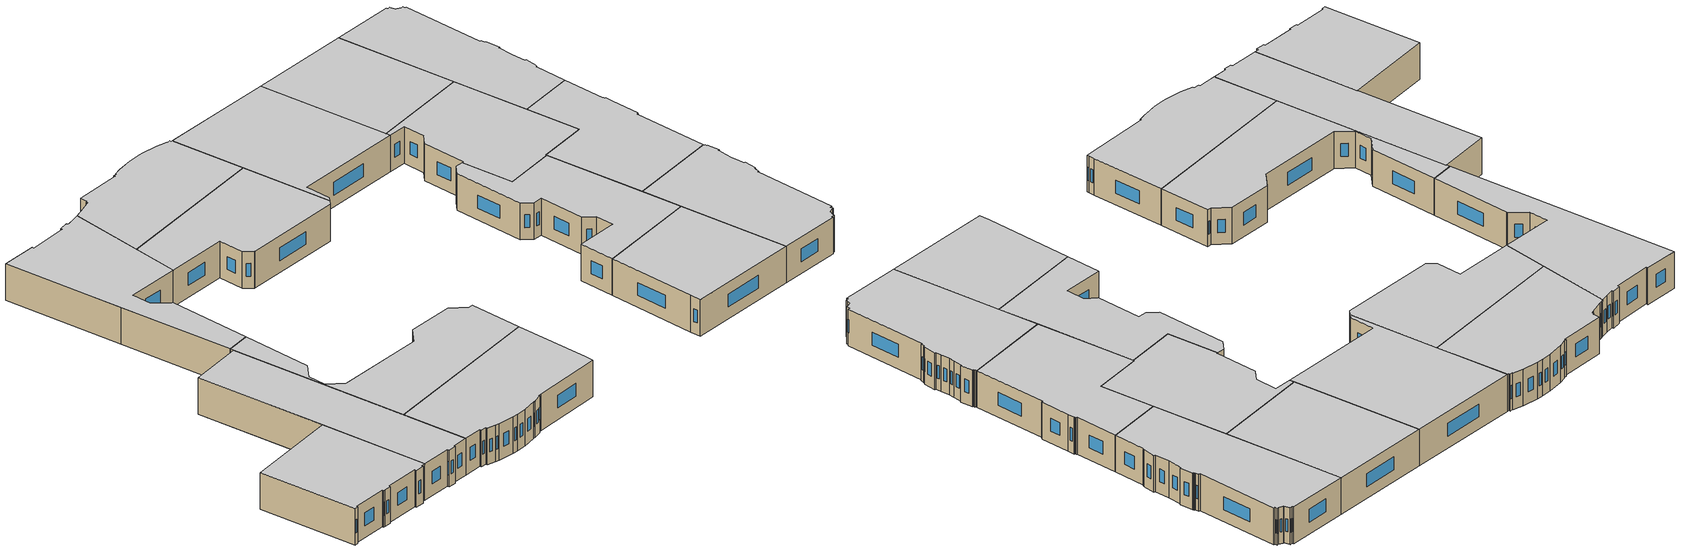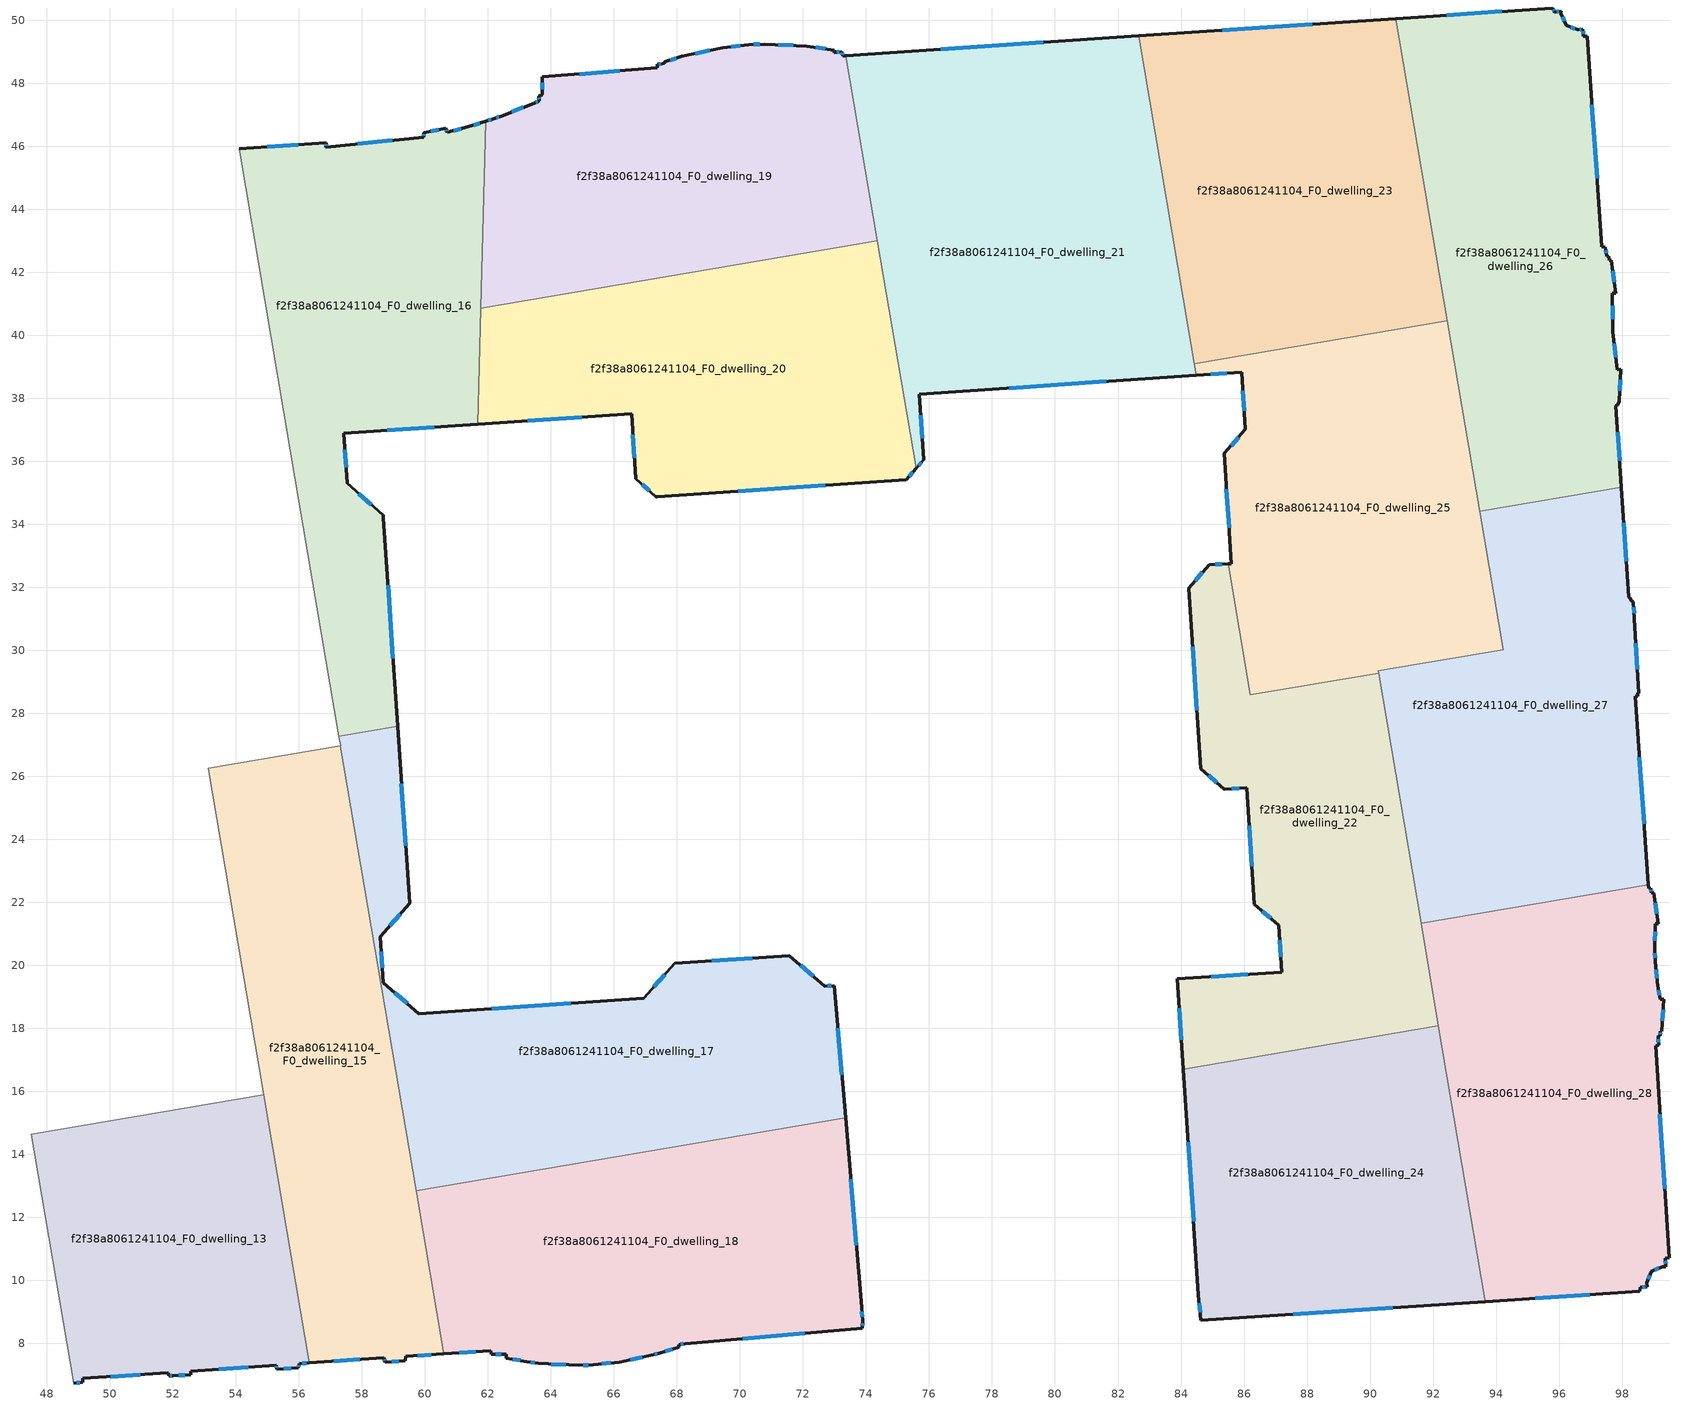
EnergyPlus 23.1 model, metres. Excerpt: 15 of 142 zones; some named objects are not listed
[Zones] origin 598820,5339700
f2f38a8061241104_F0_dwelling_13
 floor ground (EU_floor_Construction): 54.89,15.89 56.33,7.38 56.01,7.36 55.98,7.22 55.29,7.18 55.27,7.31 52.57,7.12 52.56,7 52.01,6.97 51.87,6.97 51.84,7.07 49.14,6.89 49.14,6.76 48.85,6.74 47.51,14.63 z0
 wall outside (EU_wall_Construction): 48.85,6.74 49.14,6.76 49.14,6.89 51.84,7.07 51.87,6.97 52.01,6.97 52.56,7 52.57,7.12 55.27,7.31 55.29,7.18 55.98,7.22 56.01,7.36 56.33,7.38 z0:3
 wall to f2f38a8061241104_F0_dwelling_11 (EU_wall_Construction): 54.89,15.89 47.51,14.63 z0:3
 wall to f2f38a8061241104_F0_dwelling_7 (EU_wall_Construction): 47.51,14.63 48.85,6.74 z0:3
 wall to f2f38a8061241104_F0_dwelling_15 (EU_wall_Construction): 56.33,7.38 54.89,15.89 z0:3
 window (EU_Window_Construction): 48.94,6.75 49.04,6.76 / 56.11,7.36 56.22,7.37 / 55.99,7.26 56,7.31 / 55.51,7.19 55.76,7.21 / 55.28,7.27 55.28,7.22 / 53.45,7.18 54.39,7.25 / 52.19,6.98 52.38,6.99 / 51.92,6.97 51.97,6.97 / 50.02,6.95 50.97,7.01 z0.97:2.03
 ceiling to f2f38a8061241104_F1_dwelling_13 (EU_floor_Construction): 55.98,7.22 56.01,7.36 56.33,7.38 54.89,15.89 47.51,14.63 48.85,6.74 49.14,6.76 49.14,6.89 51.84,7.07 51.87,6.97 52.01,6.97 52.56,7 52.57,7.12 55.27,7.31 55.29,7.18 z3
f2f38a8061241104_F0_dwelling_15
 floor ground (EU_floor_Construction): 57.32,26.97 60.6,7.67 59.38,7.59 59.38,7.45 58.73,7.41 58.69,7.55 56.33,7.38 53.12,26.26 z0
 wall outside (EU_wall_Construction): 56.33,7.38 58.69,7.55 58.73,7.41 59.38,7.45 59.38,7.59 60.6,7.67 z0:3
 wall to f2f38a8061241104_F0_dwelling_14 (EU_wall_Construction): 57.32,26.97 53.12,26.26 z0:3
 wall to f2f38a8061241104_F0_dwelling_11 (EU_wall_Construction): 53.12,26.26 54.89,15.89 z0:3
 wall to f2f38a8061241104_F0_dwelling_18 (EU_wall_Construction): 60.6,7.67 59.72,12.85 z0:3
 wall to f2f38a8061241104_F0_dwelling_17 (EU_wall_Construction): 59.72,12.85 57.32,26.97 z0:3
 window (EU_Window_Construction): 57.1,7.43 57.93,7.49 / 59.78,7.61 60.2,7.64 / 58.94,7.42 59.17,7.44 / 58.71,7.5 58.72,7.45 z0.97:2.03
 ceiling to f2f38a8061241104_F1_dwelling_15 (EU_floor_Construction): 60.6,7.67 57.32,26.97 53.12,26.26 56.33,7.38 58.69,7.55 58.73,7.41 59.38,7.45 59.38,7.59 z3
f2f38a8061241104_F0_dwelling_16
 floor ground (EU_floor_Construction): 61.93,46.79 61.68,37.18 57.42,36.89 57.53,35.3 58.67,34.31 58.68,34.3 58.68,34.21 59.13,27.59 57.27,27.28 54.1,45.93 56.87,46.11 56.85,45.97 59.97,46.29 59.96,46.43 60.66,46.57 60.7,46.44 61.36,46.62 z0
 wall outside (EU_wall_Construction): 61.93,46.79 61.36,46.62 60.7,46.44 60.66,46.57 59.96,46.43 59.97,46.29 56.85,45.97 56.87,46.11 54.1,45.93 / 59.13,27.59 58.68,34.21 58.68,34.3 58.67,34.31 57.53,35.3 57.42,36.89 61.68,37.18 z0:3
 wall to f2f38a8061241104_F0_dwelling_17 (EU_wall_Construction): 57.27,27.28 59.13,27.59 z0:3
 wall to f2f38a8061241104_F0_dwelling_12 (EU_wall_Construction): 54.1,45.93 55.73,36.34 z0:3
 wall to f2f38a8061241104_F0_dwelling_19 (EU_wall_Construction): 61.77,40.86 61.93,46.79 z0:3
 wall to f2f38a8061241104_F0_dwelling_20 (EU_wall_Construction): 61.68,37.18 61.77,40.86 z0:3
 wall to f2f38a8061241104_F0_dwelling_14 (EU_wall_Construction): 55.73,36.34 57.27,27.28 z0:3
 window (EU_Window_Construction): 56.86,46.02 56.87,46.07 / 58.96,46.19 57.87,46.08 / 59.96,46.38 59.96,46.33 / 60.43,46.52 60.19,46.47 / 60.69,46.48 60.68,46.53 / 61.15,46.56 60.92,46.5 / 61.75,46.74 61.55,46.67 / 58.8,36.99 60.29,37.09 / 57.49,35.82 57.45,36.37 / 58.3,34.63 57.9,34.98 / 58.99,29.74 58.83,32.06 / 55.97,46.05 55,45.99 z0.97:2.03
 ceiling to f2f38a8061241104_F1_dwelling_16 (EU_floor_Construction): 59.13,27.59 58.68,34.21 58.68,34.3 58.67,34.31 57.53,35.3 57.42,36.89 61.68,37.18 61.93,46.79 61.36,46.62 60.7,46.44 60.66,46.57 59.96,46.43 59.97,46.29 56.85,45.97 56.87,46.11 54.1,45.93 57.27,27.28 z3
f2f38a8061241104_F0_dwelling_17
 floor ground (EU_floor_Construction): 71.57,20.31 72.69,19.34 72.99,19.36 73.35,15.17 59.72,12.85 57.27,27.28 59.13,27.59 59.51,21.97 58.58,20.91 58.68,19.46 59.8,18.47 66.94,18.95 67.92,20.07 z0
 wall outside (EU_wall_Construction): 73.35,15.17 72.99,19.36 72.69,19.34 71.57,20.31 67.92,20.07 66.94,18.95 59.8,18.47 58.68,19.46 58.58,20.91 59.51,21.97 59.13,27.59 z0:3
 wall to f2f38a8061241104_F0_dwelling_18 (EU_wall_Construction): 59.72,12.85 73.35,15.17 z0:3
 wall to f2f38a8061241104_F0_dwelling_14 (EU_wall_Construction): 57.27,27.28 57.32,26.97 z0:3
 window (EU_Window_Construction): 59.39,23.8 59.25,25.77 / 58.88,21.25 59.21,21.63 / 58.64,19.93 58.61,20.44 / 59.43,18.79 59.04,19.14 / 64.62,18.8 62.12,18.63 / 67.6,19.71 67.26,19.32 / 70.38,20.23 69.11,20.15 / 72.32,19.66 71.93,20 / 72.89,19.35 72.79,19.35 / 73.24,16.53 73.11,18 z0.97:2.03
 ceiling to f2f38a8061241104_F1_dwelling_17 (EU_floor_Construction): 73.35,15.17 72.99,19.36 72.69,19.34 71.57,20.31 67.92,20.07 66.94,18.95 59.8,18.47 58.68,19.46 58.58,20.91 59.51,21.97 59.13,27.59 57.27,27.28 59.72,12.85 z3
f2f38a8061241104_F0_dwelling_18
 floor ground (EU_floor_Construction): 73.35,15.17 73.86,9.16 73.9,8.71 73.89,8.49 68.27,7.99 68.06,7.96 68.05,7.88 67.43,7.68 67.24,7.64 66.17,7.41 65.34,7.32 64.88,7.3 63.6,7.36 63.23,7.42 62.58,7.53 62.58,7.65 62.1,7.66 62.09,7.76 60.6,7.67 59.72,12.85 z0
 wall outside (EU_wall_Construction): 60.6,7.67 62.09,7.76 62.1,7.66 62.58,7.65 62.58,7.53 63.23,7.42 63.6,7.36 64.88,7.3 65.34,7.32 66.17,7.41 67.24,7.64 67.43,7.68 68.05,7.88 68.06,7.96 68.27,7.99 73.89,8.49 73.9,8.71 73.86,9.16 73.35,15.17 z0:3
 window (EU_Window_Construction): 73.89,8.56 73.89,8.64 / 70.09,8.15 72.06,8.33 / 68.13,7.97 68.2,7.98 / 67.63,7.75 67.85,7.82 / 67.3,7.65 67.37,7.67 / 66.52,7.48 66.89,7.56 / 65.61,7.35 65.9,7.38 / 65.03,7.31 65.19,7.31 / 64.01,7.34 64.47,7.32 / 63.35,7.4 63.48,7.38 / 62.79,7.5 63.02,7.46 / 62.25,7.66 62.42,7.66 / 61.08,7.7 61.61,7.73 / 73.7,11.11 73.52,13.22 / 73.88,8.85 73.87,9.01 z0.97:2.03
 ceiling to f2f38a8061241104_F1_dwelling_18 (EU_floor_Construction): 73.89,8.49 73.9,8.71 73.86,9.16 73.35,15.17 59.72,12.85 60.6,7.67 62.09,7.76 62.1,7.66 62.58,7.65 62.58,7.53 63.23,7.42 63.6,7.36 64.88,7.3 65.34,7.32 66.17,7.41 67.24,7.64 67.43,7.68 68.05,7.88 68.06,7.96 68.27,7.99 z3
f2f38a8061241104_F0_dwelling_19
 floor ground (EU_floor_Construction): 73.36,48.88 74.36,43 61.77,40.86 61.93,46.79 62.19,46.88 62.43,46.96 63.46,47.37 63.63,47.44 63.61,47.59 63.72,47.63 63.72,48.2 67.37,48.49 67.37,48.61 67.54,48.62 67.6,48.63 67.61,48.68 68.15,48.85 69.46,49.14 70.28,49.23 70.79,49.25 72.12,49.18 73,49.04 72.99,48.96 73.23,49.01 73.26,48.87 z0
 wall outside (EU_wall_Construction): 73.36,48.88 73.26,48.87 73.23,49.01 72.99,48.96 73,49.04 72.12,49.18 70.79,49.25 70.28,49.23 69.46,49.14 68.15,48.85 67.61,48.68 67.6,48.63 67.54,48.62 67.37,48.61 67.37,48.49 63.72,48.2 63.72,47.63 63.61,47.59 63.63,47.44 63.46,47.37 62.43,46.96 62.19,46.88 61.93,46.79 z0:3
 wall to f2f38a8061241104_F0_dwelling_20 (EU_wall_Construction): 61.77,40.86 74.36,43 z0:3
 wall to f2f38a8061241104_F0_dwelling_21 (EU_wall_Construction): 74.36,43 73.36,48.88 z0:3
 window (EU_Window_Construction): 70.01,49.2 69.72,49.17 / 70.62,49.24 70.44,49.23 / 71.69,49.2 71.22,49.23 / 72.71,49.09 72.41,49.14 / 73.15,48.99 73.07,48.98 / 73.25,48.91 73.24,48.96 / 62.11,46.85 62.01,46.82 / 62.35,46.93 62.27,46.9 / 63.13,47.23 62.76,47.09 / 63.57,47.42 63.52,47.39 / 63.62,47.54 63.62,47.49 / 63.72,48.02 63.72,47.82 / 66.19,48.39 64.91,48.3 / 67.48,48.62 67.42,48.61 / 67.97,48.8 67.78,48.74 / 69.03,49.05 68.58,48.95 z0.97:2.03
 ceiling to f2f38a8061241104_F1_dwelling_19 (EU_floor_Construction): 74.36,43 73.36,48.88 73.26,48.87 73.23,49.01 72.99,48.96 73,49.04 72.12,49.18 70.79,49.25 70.28,49.23 69.46,49.14 68.15,48.85 67.61,48.68 67.6,48.63 67.54,48.62 67.37,48.61 67.37,48.49 63.72,48.2 63.72,47.63 63.61,47.59 63.63,47.44 63.46,47.37 62.43,46.96 62.19,46.88 61.93,46.79 61.77,40.86 z3
f2f38a8061241104_F0_dwelling_20
 floor ground (EU_floor_Construction): 74.36,43 75.59,35.78 75.28,35.42 67.38,34.88 67.33,34.88 66.69,35.45 66.56,37.51 61.68,37.18 61.77,40.86 z0
 wall outside (EU_wall_Construction): 61.68,37.18 66.56,37.51 66.69,35.45 67.33,34.88 67.38,34.88 75.28,35.42 75.59,35.78 z0:3
 wall to f2f38a8061241104_F0_dwelling_21 (EU_wall_Construction): 75.59,35.78 74.36,43 z0:3
 window (EU_Window_Construction): 69.94,35.05 72.71,35.24 / 66.9,35.27 67.12,35.07 / 66.6,36.84 66.65,36.12 / 63.26,37.29 64.97,37.41 / 75.38,35.53 75.49,35.66 z0.97:2.03
 ceiling to f2f38a8061241104_F1_dwelling_20 (EU_floor_Construction): 75.28,35.42 75.59,35.78 74.36,43 61.77,40.86 61.68,37.18 66.56,37.51 66.69,35.45 67.33,34.88 67.38,34.88 z3
f2f38a8061241104_F0_dwelling_21
 floor ground (EU_floor_Construction): 82.65,49.5 84.48,38.73 75.69,38.13 75.83,36.06 75.59,35.78 73.36,48.88 z0
 wall outside (EU_wall_Construction): 82.65,49.5 73.36,48.88 / 75.59,35.78 75.83,36.06 75.69,38.13 84.48,38.73 z0:3
 wall to f2f38a8061241104_F0_dwelling_23 (EU_wall_Construction): 84.42,39.1 82.65,49.5 z0:3
 wall to f2f38a8061241104_F0_dwelling_25 (EU_wall_Construction): 84.48,38.73 84.42,39.1 z0:3
 window (EU_Window_Construction): 79.63,49.3 76.38,49.08 / 78.54,38.33 81.63,38.54 / 75.79,36.73 75.74,37.46 / 75.67,35.87 75.75,35.96 z0.97:2.03
 ceiling to f2f38a8061241104_F1_dwelling_21 (EU_floor_Construction): 84.48,38.73 82.65,49.5 73.36,48.88 75.59,35.78 75.83,36.06 75.69,38.13 z3
f2f38a8061241104_F0_dwelling_22
 floor ground (EU_floor_Construction): 90.27,29.28 92.17,18.09 84.07,16.71 83.88,19.57 87.19,19.79 87.1,21.27 86.33,21.94 86.08,25.63 85.38,25.59 84.63,26.24 84.24,31.97 84.89,32.71 85.5,32.75 86.2,28.58 z0
 wall outside (EU_wall_Construction): 85.5,32.75 84.89,32.71 84.24,31.97 84.63,26.24 85.38,25.59 86.08,25.63 86.33,21.94 87.1,21.27 87.19,19.79 83.88,19.57 84.07,16.71 z0:3
 wall to f2f38a8061241104_F0_dwelling_25 (EU_wall_Construction): 90.27,29.28 86.2,28.58 85.5,32.75 z0:3
 wall to f2f38a8061241104_F0_dwelling_24 (EU_wall_Construction): 84.07,16.71 92.17,18.09 z0:3
 wall to f2f38a8061241104_F0_dwelling_27 (EU_wall_Construction): 91.62,21.33 90.27,29.28 z0:3
 wall to f2f38a8061241104_F0_dwelling_28 (EU_wall_Construction): 92.17,18.09 91.62,21.33 z0:3
 window (EU_Window_Construction): 87.13,20.79 87.16,20.27 / 86.58,21.72 86.85,21.49 / 86.16,24.44 86.25,23.14 / 85.61,25.61 85.85,25.62 / 84.87,26.03 85.13,25.8 / 84.37,30.11 84.51,28.1 / 84.68,32.47 84.45,32.21 / 85.3,32.74 85.09,32.73 / 83.94,18.64 84.01,17.64 / 86.12,19.71 84.96,19.64 z0.97:2.03
 ceiling to f2f38a8061241104_F1_dwelling_22 (EU_floor_Construction): 92.17,18.09 90.27,29.28 86.2,28.58 85.5,32.75 84.89,32.71 84.24,31.97 84.63,26.24 85.38,25.59 86.08,25.63 86.33,21.94 87.1,21.27 87.19,19.79 83.88,19.57 84.07,16.71 z3
f2f38a8061241104_F0_dwelling_23
 floor ground (EU_floor_Construction): 90.82,50.05 92.45,40.47 84.42,39.11 82.65,49.5 z0
 wall outside (EU_wall_Construction): 90.82,50.05 82.65,49.5 z0:3
 wall to f2f38a8061241104_F0_dwelling_25 (EU_wall_Construction): 84.42,39.11 92.45,40.47 z0:3
 wall to f2f38a8061241104_F0_dwelling_26 (EU_wall_Construction): 92.45,40.47 90.82,50.05 z0:3
 window (EU_Window_Construction): 88.17,49.88 85.3,49.68 z0.97:2.03
 ceiling to f2f38a8061241104_F1_dwelling_23 (EU_floor_Construction): 92.45,40.47 90.82,50.05 82.65,49.5 84.42,39.11 z3
f2f38a8061241104_F0_dwelling_24
 floor ground (EU_floor_Construction): 92.17,18.09 93.66,9.33 84.63,8.73 84.55,9.54 84.07,16.71 z0
 wall outside (EU_wall_Construction): 84.07,16.71 84.55,9.54 84.63,8.73 93.66,9.33 z0:3
 wall to f2f38a8061241104_F0_dwelling_28 (EU_wall_Construction): 93.66,9.33 92.17,18.09 z0:3
 window (EU_Window_Construction): 84.58,9.28 84.6,9 / 84.23,14.38 84.4,11.87 / 87.56,8.92 90.73,9.13 z0.97:2.03
 ceiling to f2f38a8061241104_F1_dwelling_24 (EU_floor_Construction): 93.66,9.33 92.17,18.09 84.07,16.71 84.55,9.54 84.63,8.73 z3
f2f38a8061241104_F0_dwelling_25
 floor ground (EU_floor_Construction): 92.45,40.47 94.22,30.03 90.26,29.35 90.27,29.28 86.2,28.58 85.5,32.75 85.6,32.76 85.37,36.25 86.05,37.02 85.92,38.83 84.48,38.73 84.42,39.11 z0
 wall outside (EU_wall_Construction): 84.48,38.73 85.92,38.83 86.05,37.02 85.37,36.25 85.6,32.76 85.5,32.75 z0:3
 wall to f2f38a8061241104_F0_dwelling_27 (EU_wall_Construction): 90.27,29.28 90.26,29.35 94.22,30.03 93.48,34.41 z0:3
 wall to f2f38a8061241104_F0_dwelling_26 (EU_wall_Construction): 93.48,34.41 92.45,40.47 z0:3
 window (EU_Window_Construction): 85.44,35.12 85.52,33.89 / 85.83,36.77 85.59,36.5 / 85.96,38.24 86.01,37.61 / 84.95,38.76 85.46,38.8 z0.97:2.03
 ceiling to f2f38a8061241104_F1_dwelling_25 (EU_floor_Construction): 94.22,30.03 92.45,40.47 84.42,39.11 84.48,38.73 85.92,38.83 86.05,37.02 85.37,36.25 85.6,32.76 85.5,32.75 86.2,28.58 90.27,29.28 90.26,29.35 z3
f2f38a8061241104_F0_dwelling_26
 floor ground (EU_floor_Construction): 96.76,49.72 96.78,49.5 96.9,49.5 97.36,42.81 97.47,42.79 97.51,42.5 97.57,42.5 97.6,42.38 97.65,42.38 97.81,41.34 97.69,41.33 97.7,40.12 97.85,38.91 97.96,38.92 97.91,37.91 97.86,37.79 97.8,37.76 97.98,35.18 93.48,34.41 90.82,50.05 95.79,50.39 95.86,50.25 96.06,50.29 96.06,50.23 96.23,49.85 96.26,49.82 96.61,49.7 z0
 wall outside (EU_wall_Construction): 97.98,35.18 97.8,37.76 97.86,37.79 97.91,37.91 97.96,38.92 97.85,38.91 97.7,40.12 97.69,41.33 97.81,41.34 97.65,42.38 97.6,42.38 97.57,42.5 97.51,42.5 97.47,42.79 97.36,42.81 96.9,49.5 96.78,49.5 96.76,49.72 96.61,49.7 96.26,49.82 96.23,49.85 96.06,50.23 96.06,50.29 95.86,50.25 95.79,50.39 90.82,50.05 z0:3
 wall to f2f38a8061241104_F0_dwelling_27 (EU_wall_Construction): 93.48,34.41 97.98,35.18 z0:3
 window (EU_Window_Construction): 95.84,50.3 95.82,50.35 / 96,50.28 95.93,50.27 / 96.17,49.97 96.11,50.11 / 96.5,49.74 96.37,49.78 / 96.71,49.71 96.66,49.7 / 96.77,49.57 96.76,49.65 / 97.21,44.98 97.05,47.33 / 97.5,42.6 97.48,42.7 / 97.76,41.68 97.7,42.04 / 97.7,40.51 97.7,40.94 / 97.8,39.3 97.75,39.73 / 97.92,38.24 97.94,38.59 / 97.92,36.02 97.86,36.92 / 94.18,50.28 92.43,50.16 z0.97:2.03
 ceiling to f2f38a8061241104_F1_dwelling_26 (EU_floor_Construction): 97.98,35.18 97.8,37.76 97.86,37.79 97.91,37.91 97.96,38.92 97.85,38.91 97.7,40.12 97.69,41.33 97.81,41.34 97.65,42.38 97.6,42.38 97.57,42.5 97.51,42.5 97.47,42.79 97.36,42.81 96.9,49.5 96.78,49.5 96.76,49.72 96.61,49.7 96.26,49.82 96.23,49.85 96.06,50.23 96.06,50.29 95.86,50.25 95.79,50.39 90.82,50.05 93.48,34.41 z3
f2f38a8061241104_F0_dwelling_27
 floor ground (EU_floor_Construction): 97.98,35.18 98.21,31.69 98.27,31.66 98.3,31.57 98.36,31.54 98.39,31 98.53,28.64 98.5,28.65 98.49,28.55 98.41,28.55 98.84,22.56 91.62,21.33 90.26,29.35 94.22,30.03 93.48,34.41 z0
 wall outside (EU_wall_Construction): 98.84,22.56 98.41,28.55 98.49,28.55 98.5,28.65 98.53,28.64 98.39,31 98.36,31.54 98.3,31.57 98.27,31.66 98.21,31.69 97.98,35.18 z0:3
 wall to f2f38a8061241104_F0_dwelling_28 (EU_wall_Construction): 91.62,21.33 98.84,22.56 z0:3
 window (EU_Window_Construction): 98.14,32.82 98.05,34.04 / 98.38,31.17 98.37,31.36 / 98.49,29.41 98.44,30.23 / 98.7,24.5 98.55,26.6 z0.97:2.03
 ceiling to f2f38a8061241104_F1_dwelling_27 (EU_floor_Construction): 98.84,22.56 98.41,28.55 98.49,28.55 98.5,28.65 98.53,28.64 98.39,31 98.36,31.54 98.3,31.57 98.27,31.66 98.21,31.69 97.98,35.18 93.48,34.41 94.22,30.03 90.26,29.35 91.62,21.33 z3
f2f38a8061241104_F0_dwelling_28
 floor ground (EU_floor_Construction): 99,22.31 99.16,21.32 99.06,21.32 99.04,20.53 99.06,20.11 99.14,19.35 99.21,18.92 99.32,18.93 99.27,17.91 99.21,17.9 99.21,17.76 99.15,17.76 99.16,17.46 99.06,17.46 99.49,10.72 99.37,10.71 99.39,10.43 99.29,10.44 98.93,10.29 98.92,10.28 98.79,9.92 98.81,9.8 98.57,9.78 98.56,9.65 93.66,9.33 91.62,21.33 98.84,22.56 98.85,22.44 98.92,22.45 98.93,22.31 z0
 wall outside (EU_wall_Construction): 93.66,9.33 98.56,9.65 98.57,9.78 98.81,9.8 98.79,9.92 98.92,10.28 98.93,10.29 99.29,10.44 99.39,10.43 99.37,10.71 99.49,10.72 99.06,17.46 99.16,17.46 99.15,17.76 99.21,17.76 99.21,17.9 99.27,17.91 99.32,18.93 99.21,18.92 99.14,19.35 99.06,20.11 99.04,20.53 99.06,21.32 99.16,21.32 99,22.31 98.93,22.31 98.92,22.45 98.85,22.44 98.84,22.56 z0:3
 window (EU_Window_Construction): 98.92,22.35 98.92,22.4 / 99.11,21.64 99.05,21.99 / 99.04,20.78 99.05,21.06 / 99.05,20.25 99.04,20.39 / 99.11,19.6 99.08,19.86 / 99.19,19.06 99.16,19.21 / 99.28,18.24 99.3,18.6 / 99.21,17.81 99.21,17.86 / 99.16,17.56 99.15,17.66 / 99.35,12.91 99.2,15.27 / 99.38,10.52 99.38,10.62 / 99.05,10.34 99.17,10.39 / 98.83,10.04 98.88,10.16 / 98.65,9.79 98.73,9.79 / 95.25,9.43 96.97,9.54 z0.97:2.03
 ceiling to f2f38a8061241104_F1_dwelling_28 (EU_floor_Construction): 98.81,9.8 98.79,9.92 98.92,10.28 98.93,10.29 99.29,10.44 99.39,10.43 99.37,10.71 99.49,10.72 99.06,17.46 99.16,17.46 99.15,17.76 99.21,17.76 99.21,17.9 99.27,17.91 99.32,18.93 99.21,18.92 99.14,19.35 99.06,20.11 99.04,20.53 99.06,21.32 99.16,21.32 99,22.31 98.93,22.31 98.92,22.45 98.85,22.44 98.84,22.56 91.62,21.33 93.66,9.33 98.56,9.65 98.57,9.78 z3
[Building]
EU S2 Campaign: North Axis=0; Terrain=City; Solar Distribution=FullExterior
[Site:Location]
Vienna: Latitude=48; Longitude=16.5; Time Zone=1; Elevation=183
[SizingPeriod:WeatherFileDays]
AnnualSizingPeriod: Begin Month=1; Begin Day of Month=1; End Month=12; End Day of Month=31; Day of Week for Start Day=Monday; Use Weather File Daylight Saving Period=No; Use Weather File Rain and Snow Indicators=No
[MATERIAL]
EU_InternalMass_Material: Roughness=MediumRough; Thickness=0.1; Conductivity=1; Density=1800; Specific Heat=900; Thermal Absorptance=0.9; Solar Absorptance=0.7; Visible Absorptance=0.7
[MATERIAL:NOMASS] Roughness=MediumRough; Thermal Absorptance=0.9; Solar Absorptance=0.7; Visible Absorptance=0.7
Name | Thermal Resistance
EU_wall_NoMass | 0.564444
EU_floor_NoMass | 1.12889
[WINDOWMATERIAL:SIMPLEGLAZINGSYSTEM]
EU_Window_SimpleGlazing: UFactor=2.0374; Solar Heat Gain Coefficient=0.65; Visible Transmittance=0.65
[CONSTRUCTION]
EU_wall_Construction: EU_wall_NoMass
EU_floor_Construction: EU_floor_NoMass
EU_Window_Construction: EU_Window_SimpleGlazing
EU_InternalMass_Construction: EU_InternalMass_Material
[ZONE] Type=1; Multiplier=1; Ceiling Height=autocalculate; Floor Area=autocalculate; Part of Total Floor Area=Yes
Name | Volume
f2f38a8061241104_F0_dwelling_13 | 185.841
f2f38a8061241104_F0_dwelling_15 | 247.611
f2f38a8061241104_F0_dwelling_16 | 253.031
f2f38a8061241104_F0_dwelling_17 | 252.976
f2f38a8061241104_F0_dwelling_18 | 252.955
f2f38a8061241104_F0_dwelling_19 | 239.542
f2f38a8061241104_F0_dwelling_20 | 239.528
f2f38a8061241104_F0_dwelling_21 | 306.198
f2f38a8061241104_F0_dwelling_22 | 218.33
f2f38a8061241104_F0_dwelling_23 | 247.615
f2f38a8061241104_F0_dwelling_24 | 218.309
f2f38a8061241104_F0_dwelling_25; f2f38a8061241104_F0_dwelling_26 | 247.617
f2f38a8061241104_F0_dwelling_27 | 247.591
f2f38a8061241104_F0_dwelling_28 | 247.578
[INTERNALMASS] Construction=EU_InternalMass_Construction
Name | Zone or ZoneList | Surface Area
f2f38a8061241104_F0_dwelling_13_EU_InternalMass | f2f38a8061241104_F0_dwelling_13 | 61.9483
f2f38a8061241104_F0_dwelling_15_EU_InternalMass | f2f38a8061241104_F0_dwelling_15 | 82.5364
f2f38a8061241104_F0_dwelling_16_EU_InternalMass | f2f38a8061241104_F0_dwelling_16 | 84.344
f2f38a8061241104_F0_dwelling_17_EU_InternalMass | f2f38a8061241104_F0_dwelling_17 | 84.3236
f2f38a8061241104_F0_dwelling_18_EU_InternalMass | f2f38a8061241104_F0_dwelling_18 | 84.3163
f2f38a8061241104_F0_dwelling_19_EU_InternalMass | f2f38a8061241104_F0_dwelling_19 | 79.8471
f2f38a8061241104_F0_dwelling_20_EU_InternalMass | f2f38a8061241104_F0_dwelling_20 | 79.8419
f2f38a8061241104_F0_dwelling_21_EU_InternalMass | f2f38a8061241104_F0_dwelling_21 | 102.065
f2f38a8061241104_F0_dwelling_22_EU_InternalMass | f2f38a8061241104_F0_dwelling_22 | 72.7756
f2f38a8061241104_F0_dwelling_23_EU_InternalMass | f2f38a8061241104_F0_dwelling_23 | 82.5404
f2f38a8061241104_F0_dwelling_24_EU_InternalMass | f2f38a8061241104_F0_dwelling_24 | 72.7716
f2f38a8061241104_F0_dwelling_25_EU_InternalMass | f2f38a8061241104_F0_dwelling_25 | 82.5386
f2f38a8061241104_F0_dwelling_26_EU_InternalMass | f2f38a8061241104_F0_dwelling_26 | 82.538
f2f38a8061241104_F0_dwelling_27_EU_InternalMass | f2f38a8061241104_F0_dwelling_27 | 82.5304
f2f38a8061241104_F0_dwelling_28_EU_InternalMass | f2f38a8061241104_F0_dwelling_28 | 82.5284
[OTHEREQUIPMENT] Fuel Type=Electricity; Design Level Calculation Method=Watts/Area; Power per Zone Floor Area=1; Fraction Latent=0; Fraction Radiant=0; Fraction Lost=0; Carbon Dioxide Generation Rate=0; EndUse Subcategory=EU_Step8_InternalGains
Name | Zone or ZoneList or Space or SpaceList | Schedule
EU_Step8_InternalGain_f2f38a8061241104_F0_dwelling_13_f000 | f2f38a8061241104_F0_dwelling_13 | EU_Step8_GainSchedule_f2f38a8061241104_F0_dwelling_13_f000
EU_Step8_InternalGain_f2f38a8061241104_F0_dwelling_15_f000 | f2f38a8061241104_F0_dwelling_15 | EU_Step8_GainSchedule_f2f38a8061241104_F0_dwelling_15_f000
EU_Step8_InternalGain_f2f38a8061241104_F0_dwelling_16_f000 | f2f38a8061241104_F0_dwelling_16 | EU_Step8_GainSchedule_f2f38a8061241104_F0_dwelling_16_f000
EU_Step8_InternalGain_f2f38a8061241104_F0_dwelling_17_f000 | f2f38a8061241104_F0_dwelling_17 | EU_Step8_GainSchedule_f2f38a8061241104_F0_dwelling_17_f000
EU_Step8_InternalGain_f2f38a8061241104_F0_dwelling_18_f000 | f2f38a8061241104_F0_dwelling_18 | EU_Step8_GainSchedule_f2f38a8061241104_F0_dwelling_18_f000
EU_Step8_InternalGain_f2f38a8061241104_F0_dwelling_19_f000 | f2f38a8061241104_F0_dwelling_19 | EU_Step8_GainSchedule_f2f38a8061241104_F0_dwelling_19_f000
EU_Step8_InternalGain_f2f38a8061241104_F0_dwelling_20_f000 | f2f38a8061241104_F0_dwelling_20 | EU_Step8_GainSchedule_f2f38a8061241104_F0_dwelling_20_f000
EU_Step8_InternalGain_f2f38a8061241104_F0_dwelling_21_f000 | f2f38a8061241104_F0_dwelling_21 | EU_Step8_GainSchedule_f2f38a8061241104_F0_dwelling_21_f000
EU_Step8_InternalGain_f2f38a8061241104_F0_dwelling_22_f000 | f2f38a8061241104_F0_dwelling_22 | EU_Step8_GainSchedule_f2f38a8061241104_F0_dwelling_22_f000
EU_Step8_InternalGain_f2f38a8061241104_F0_dwelling_23_f000 | f2f38a8061241104_F0_dwelling_23 | EU_Step8_GainSchedule_f2f38a8061241104_F0_dwelling_23_f000
EU_Step8_InternalGain_f2f38a8061241104_F0_dwelling_24_f000 | f2f38a8061241104_F0_dwelling_24 | EU_Step8_GainSchedule_f2f38a8061241104_F0_dwelling_24_f000
EU_Step8_InternalGain_f2f38a8061241104_F0_dwelling_25_f000 | f2f38a8061241104_F0_dwelling_25 | EU_Step8_GainSchedule_f2f38a8061241104_F0_dwelling_25_f000
EU_Step8_InternalGain_f2f38a8061241104_F0_dwelling_26_f000 | f2f38a8061241104_F0_dwelling_26 | EU_Step8_GainSchedule_f2f38a8061241104_F0_dwelling_26_f000
EU_Step8_InternalGain_f2f38a8061241104_F0_dwelling_27_f000 | f2f38a8061241104_F0_dwelling_27 | EU_Step8_GainSchedule_f2f38a8061241104_F0_dwelling_27_f000
EU_Step8_InternalGain_f2f38a8061241104_F0_dwelling_28_f000 | f2f38a8061241104_F0_dwelling_28 | EU_Step8_GainSchedule_f2f38a8061241104_F0_dwelling_28_f000
[ZONEVENTILATION:DESIGNFLOWRATE] Schedule=EU_AlwaysOn; Design Flow Rate Calculation Method=AirChanges/Hour; Air Changes per Hour=0.531496; Ventilation Type=Natural; Fan Pressure Rise=0; Fan Total Efficiency=1; Constant Term Coefficient=1; Temperature Term Coefficient=0; Velocity Term Coefficient=0; Velocity Squared Term Coefficient=0; Minimum Indoor Temperature=-100; Maximum Indoor Temperature=100; Delta Temperature=-100; Minimum Outdoor Temperature=-100; Maximum Outdoor Temperature=100; Maximum Wind Speed=40
Name | Zone or ZoneList or Space or SpaceList
EU_ConstantAir_f2f38a8061241104_F0_dwelling_13 | f2f38a8061241104_F0_dwelling_13
EU_ConstantAir_f2f38a8061241104_F0_dwelling_15 | f2f38a8061241104_F0_dwelling_15
EU_ConstantAir_f2f38a8061241104_F0_dwelling_16 | f2f38a8061241104_F0_dwelling_16
EU_ConstantAir_f2f38a8061241104_F0_dwelling_17 | f2f38a8061241104_F0_dwelling_17
EU_ConstantAir_f2f38a8061241104_F0_dwelling_18 | f2f38a8061241104_F0_dwelling_18
EU_ConstantAir_f2f38a8061241104_F0_dwelling_19 | f2f38a8061241104_F0_dwelling_19
EU_ConstantAir_f2f38a8061241104_F0_dwelling_20 | f2f38a8061241104_F0_dwelling_20
EU_ConstantAir_f2f38a8061241104_F0_dwelling_21 | f2f38a8061241104_F0_dwelling_21
EU_ConstantAir_f2f38a8061241104_F0_dwelling_22 | f2f38a8061241104_F0_dwelling_22
EU_ConstantAir_f2f38a8061241104_F0_dwelling_23 | f2f38a8061241104_F0_dwelling_23
EU_ConstantAir_f2f38a8061241104_F0_dwelling_24 | f2f38a8061241104_F0_dwelling_24
EU_ConstantAir_f2f38a8061241104_F0_dwelling_25 | f2f38a8061241104_F0_dwelling_25
EU_ConstantAir_f2f38a8061241104_F0_dwelling_26 | f2f38a8061241104_F0_dwelling_26
EU_ConstantAir_f2f38a8061241104_F0_dwelling_27 | f2f38a8061241104_F0_dwelling_27
EU_ConstantAir_f2f38a8061241104_F0_dwelling_28 | f2f38a8061241104_F0_dwelling_28
[HVACTEMPLATE:ZONE:IDEALLOADSAIRSYSTEM] System Availability Schedule=EU_AlwaysOn; Maximum Heating Supply Air Temperature=50; Minimum Cooling Supply Air Temperature=13; Maximum Heating Supply Air Humidity Ratio=0.0156; Minimum Cooling Supply Air Humidity Ratio=0.0077; Heating Limit=NoLimit; Cooling Limit=NoLimit; Heating Availability Schedule=EU_AlwaysOn; Cooling Availability Schedule=EU_CoolingOff; Dehumidification Control Type=ConstantSensibleHeatRatio; Cooling Sensible Heat Ratio=0.7; Dehumidification Setpoint=60; Humidification Control Type=None; Humidification Setpoint=30; Outdoor Air Method=None; Outdoor Air Flow Rate per Person=0.00944; Outdoor Air Flow Rate per Zone Floor Area=0; Outdoor Air Flow Rate per Zone=0; Demand Controlled Ventilation Type=None; Outdoor Air Economizer Type=NoEconomizer; Heat Recovery Type=None; Sensible Heat Recovery Effectiveness=0.7; Latent Heat Recovery Effectiveness=0.65
Name | Template Thermostat
f2f38a8061241104_F0_dwelling_13 | EU_HeatOnly_f2f38a8061241104_F0_dwelling_13
f2f38a8061241104_F0_dwelling_15 | EU_HeatOnly_f2f38a8061241104_F0_dwelling_15
f2f38a8061241104_F0_dwelling_16 | EU_HeatOnly_f2f38a8061241104_F0_dwelling_16
f2f38a8061241104_F0_dwelling_17 | EU_HeatOnly_f2f38a8061241104_F0_dwelling_17
f2f38a8061241104_F0_dwelling_18 | EU_HeatOnly_f2f38a8061241104_F0_dwelling_18
f2f38a8061241104_F0_dwelling_19 | EU_HeatOnly_f2f38a8061241104_F0_dwelling_19
f2f38a8061241104_F0_dwelling_20 | EU_HeatOnly_f2f38a8061241104_F0_dwelling_20
f2f38a8061241104_F0_dwelling_21 | EU_HeatOnly_f2f38a8061241104_F0_dwelling_21
f2f38a8061241104_F0_dwelling_22 | EU_HeatOnly_f2f38a8061241104_F0_dwelling_22
f2f38a8061241104_F0_dwelling_23 | EU_HeatOnly_f2f38a8061241104_F0_dwelling_23
f2f38a8061241104_F0_dwelling_24 | EU_HeatOnly_f2f38a8061241104_F0_dwelling_24
f2f38a8061241104_F0_dwelling_25 | EU_HeatOnly_f2f38a8061241104_F0_dwelling_25
f2f38a8061241104_F0_dwelling_26 | EU_HeatOnly_f2f38a8061241104_F0_dwelling_26
f2f38a8061241104_F0_dwelling_27 | EU_HeatOnly_f2f38a8061241104_F0_dwelling_27
f2f38a8061241104_F0_dwelling_28 | EU_HeatOnly_f2f38a8061241104_F0_dwelling_28
[SIZING:ZONE] Zone Cooling Design Supply Air Temperature Input Method=SupplyAirTemperature; Zone Cooling Design Supply Air Temperature=13; Zone Heating Design Supply Air Temperature Input Method=SupplyAirTemperature; Zone Heating Design Supply Air Temperature=50; Zone Cooling Design Supply Air Humidity Ratio=0.008; Zone Heating Design Supply Air Humidity Ratio=0.008; Cooling Design Air Flow Method=DesignDay; Cooling Design Air Flow Rate=0; Cooling Minimum Air Flow per Zone Floor Area=0.000762; Cooling Minimum Air Flow=0; Cooling Minimum Air Flow Fraction=0.2; Heating Design Air Flow Method=DesignDay; Heating Design Air Flow Rate=0; Heating Maximum Air Flow per Zone Floor Area=0.002032; Heating Maximum Air Flow=0.141576; Heating Maximum Air Flow Fraction=0.3; Account for Dedicated Outdoor Air System=No; Dedicated Outdoor Air System Control Strategy=NeutralSupplyAir; Dedicated Outdoor Air Low Setpoint Temperature for Design=autosize; Dedicated Outdoor Air High Setpoint Temperature for Design=autosize; Zone Load Sizing Method=Sensible Load Only No Latent Load; Zone Latent Cooling Design Supply Air Humidity Ratio Input Method=HumidityRatioDifference; Zone Cooling Design Supply Air Humidity Ratio Difference=0.005; Zone Latent Heating Design Supply Air Humidity Ratio Input Method=HumidityRatioDifference; Zone Humidification Design Supply Air Humidity Ratio Difference=0.005
f2f38a8061241104_F0_dwelling_13; f2f38a8061241104_F0_dwelling_15; f2f38a8061241104_F0_dwelling_16; f2f38a8061241104_F0_dwelling_17; f2f38a8061241104_F0_dwelling_18; f2f38a8061241104_F0_dwelling_19; f2f38a8061241104_F0_dwelling_20; f2f38a8061241104_F0_dwelling_21; f2f38a8061241104_F0_dwelling_22; f2f38a8061241104_F0_dwelling_23; f2f38a8061241104_F0_dwelling_24; f2f38a8061241104_F0_dwelling_25; f2f38a8061241104_F0_dwelling_26; f2f38a8061241104_F0_dwelling_27; f2f38a8061241104_F0_dwelling_28
[SCHEDULE:CONSTANT]
Name | Hourly Value
EU_AlwaysOn | 1
EU_CoolingOff | 0
[SCHEDULE:FILE] Column Number=1; Rows to Skip at Top=0; Number of Hours of Data=8760; Column Separator=Comma; Interpolate to Timestep=No; Minutes per Item=60; Adjust Schedule for Daylight Savings=Yes
Name | File
EU_Step8_GainSchedule_f2f38a8061241104_F0_dwelling_13_f000 | ../../schedules/f2f38a8061241104/f2f38a8061241104_F0_dwelling_13_f000_gain.csv
EU_Step8_GainSchedule_f2f38a8061241104_F0_dwelling_15_f000 | ../../schedules/f2f38a8061241104/f2f38a8061241104_F0_dwelling_15_f000_gain.csv
EU_Step8_GainSchedule_f2f38a8061241104_F0_dwelling_16_f000 | ../../schedules/f2f38a8061241104/f2f38a8061241104_F0_dwelling_16_f000_gain.csv
EU_Step8_GainSchedule_f2f38a8061241104_F0_dwelling_17_f000 | ../../schedules/f2f38a8061241104/f2f38a8061241104_F0_dwelling_17_f000_gain.csv
EU_Step8_GainSchedule_f2f38a8061241104_F0_dwelling_18_f000 | ../../schedules/f2f38a8061241104/f2f38a8061241104_F0_dwelling_18_f000_gain.csv
EU_Step8_GainSchedule_f2f38a8061241104_F0_dwelling_19_f000 | ../../schedules/f2f38a8061241104/f2f38a8061241104_F0_dwelling_19_f000_gain.csv
EU_Step8_GainSchedule_f2f38a8061241104_F0_dwelling_20_f000 | ../../schedules/f2f38a8061241104/f2f38a8061241104_F0_dwelling_20_f000_gain.csv
EU_Step8_GainSchedule_f2f38a8061241104_F0_dwelling_21_f000 | ../../schedules/f2f38a8061241104/f2f38a8061241104_F0_dwelling_21_f000_gain.csv
EU_Step8_GainSchedule_f2f38a8061241104_F0_dwelling_22_f000 | ../../schedules/f2f38a8061241104/f2f38a8061241104_F0_dwelling_22_f000_gain.csv
EU_Step8_GainSchedule_f2f38a8061241104_F0_dwelling_23_f000 | ../../schedules/f2f38a8061241104/f2f38a8061241104_F0_dwelling_23_f000_gain.csv
EU_Step8_GainSchedule_f2f38a8061241104_F0_dwelling_24_f000 | ../../schedules/f2f38a8061241104/f2f38a8061241104_F0_dwelling_24_f000_gain.csv
EU_Step8_GainSchedule_f2f38a8061241104_F0_dwelling_25_f000 | ../../schedules/f2f38a8061241104/f2f38a8061241104_F0_dwelling_25_f000_gain.csv
EU_Step8_GainSchedule_f2f38a8061241104_F0_dwelling_26_f000 | ../../schedules/f2f38a8061241104/f2f38a8061241104_F0_dwelling_26_f000_gain.csv
EU_Step8_GainSchedule_f2f38a8061241104_F0_dwelling_27_f000 | ../../schedules/f2f38a8061241104/f2f38a8061241104_F0_dwelling_27_f000_gain.csv
EU_Step8_GainSchedule_f2f38a8061241104_F0_dwelling_28_f000 | ../../schedules/f2f38a8061241104/f2f38a8061241104_F0_dwelling_28_f000_gain.csv
